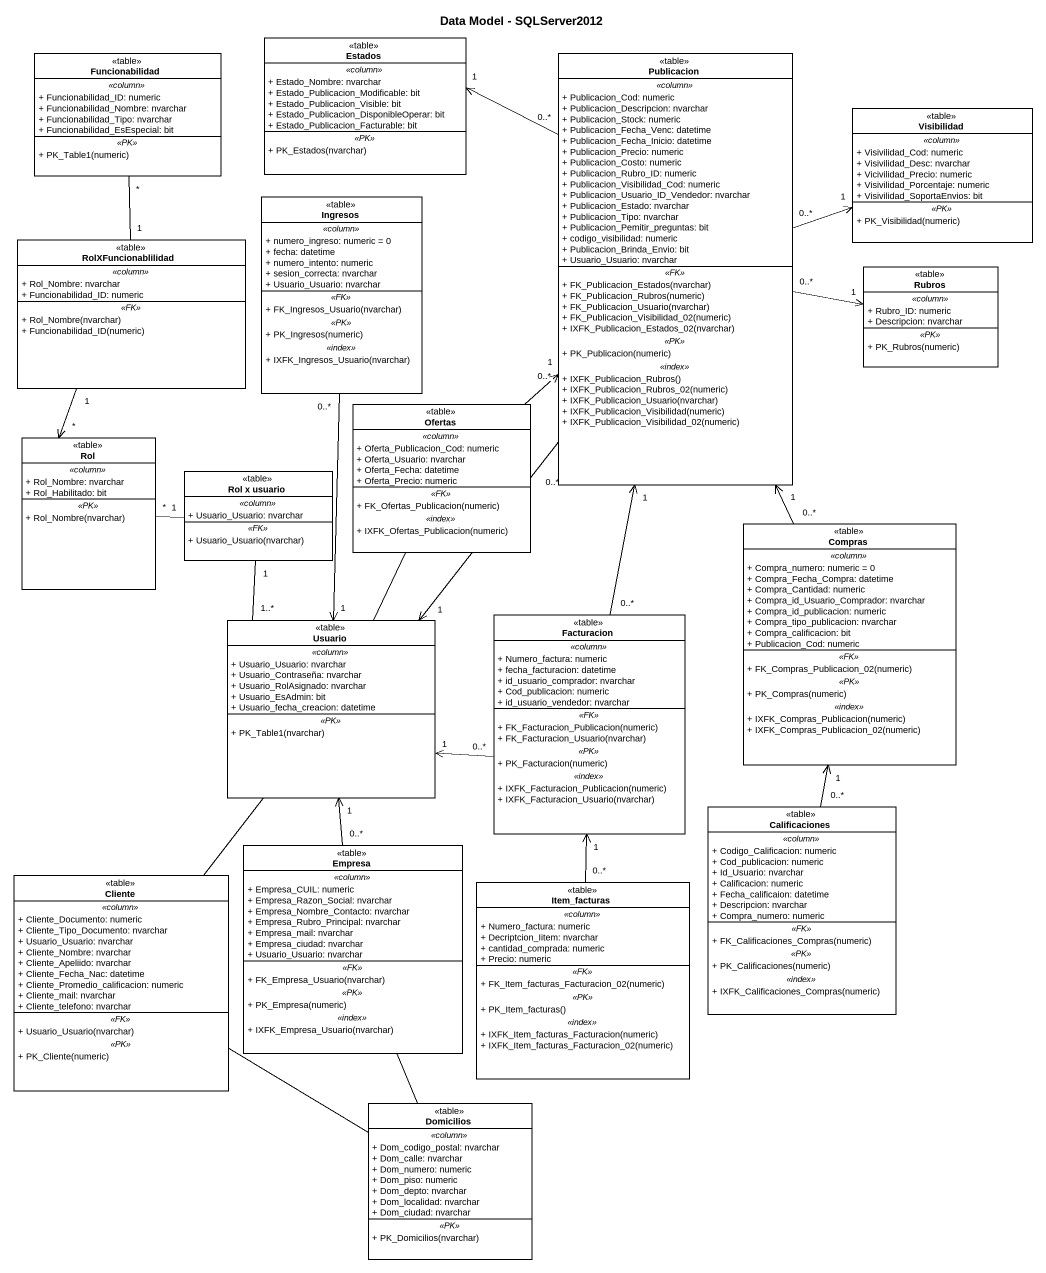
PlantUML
@startuml
title Data Model - SQLServer2012
hide circle
hide empty members
skinparam classAttributeIconSize 0
class Estados <<table>> {
  .. <<column>> ..
  + Estado_Nombre: nvarchar
  + Estado_Publicacion_Modificable: bit
  + Estado_Publicacion_Visible: bit
  + Estado_Publicacion_DisponibleOperar: bit
  + Estado_Publicacion_Facturable: bit
  .. <<PK>> ..
  + PK_Estados(nvarchar)
}
class Funcionabilidad <<table>> {
  .. <<column>> ..
  + Funcionabilidad_ID: numeric
  + Funcionabilidad_Nombre: nvarchar
  + Funcionabilidad_Tipo: nvarchar
  + Funcionabilidad_EsEspecial: bit
  .. <<PK>> ..
  + PK_Table1(numeric)
}
class Publicacion <<table>> {
  .. <<column>> ..
  + Publicacion_Cod: numeric
  + Publicacion_Descripcion: nvarchar
  + Publicacion_Stock: numeric
  + Publicacion_Fecha_Venc: datetime
  + Publicacion_Fecha_Inicio: datetime
  + Publicacion_Precio: numeric
  + Publicacion_Costo: numeric
  + Publicacion_Rubro_ID: numeric
  + Publicacion_Visibilidad_Cod: numeric
  + Publicacion_Usuario_ID_Vendedor: nvarchar
  + Publicacion_Estado: nvarchar
  + Publicacion_Tipo: nvarchar
  + Publicacion_Pemitir_preguntas: bit
  + codigo_visibilidad: numeric
  + Publicacion_Brinda_Envio: bit
  + Usuario_Usuario: nvarchar
  .. <<FK>> ..
  + FK_Publicacion_Estados(nvarchar)
  + FK_Publicacion_Rubros(numeric)
  + FK_Publicacion_Usuario(nvarchar)
  + FK_Publicacion_Visibilidad_02(numeric)
  + IXFK_Publicacion_Estados_02(nvarchar)
  .. <<PK>> ..
  + PK_Publicacion(numeric)
  .. <<index>> ..
  + IXFK_Publicacion_Rubros()
  + IXFK_Publicacion_Rubros_02(numeric)
  + IXFK_Publicacion_Usuario(nvarchar)
  + IXFK_Publicacion_Visibilidad(numeric)
  + IXFK_Publicacion_Visibilidad_02(numeric)
}
class Visibilidad <<table>> {
  .. <<column>> ..
  + Visivilidad_Cod: numeric
  + Visivilidad_Desc: nvarchar
  + Vicivilidad_Precio: numeric
  + Visivilidad_Porcentaje: numeric
  + Visivilidad_SoportaEnvios: bit
  .. <<PK>> ..
  + PK_Visibilidad(numeric)
}
class Ingresos <<table>> {
  .. <<column>> ..
  + numero_ingreso: numeric = 0
  + fecha: datetime
  + numero_intento: numeric
  + sesion_correcta: nvarchar
  + Usuario_Usuario: nvarchar
  .. <<FK>> ..
  + FK_Ingresos_Usuario(nvarchar)
  .. <<PK>> ..
  + PK_Ingresos(numeric)
  .. <<index>> ..
  + IXFK_Ingresos_Usuario(nvarchar)
}
class RolXFuncionablilidad <<table>> {
  .. <<column>> ..
  + Rol_Nombre: nvarchar
  + Funcionabilidad_ID: numeric
  .. <<FK>> ..
  + Rol_Nombre(nvarchar)
  + Funcionabilidad_ID(numeric)
}
class Rubros <<table>> {
  .. <<column>> ..
  + Rubro_ID: numeric
  + Descripcion: nvarchar
  .. <<PK>> ..
  + PK_Rubros(numeric)
}
class Rol <<table>> {
  .. <<column>> ..
  + Rol_Nombre: nvarchar
  + Rol_Habilitado: bit
  .. <<PK>> ..
  + Rol_Nombre(nvarchar)
}
class Ofertas <<table>> {
  .. <<column>> ..
  + Oferta_Publicacion_Cod: numeric
  + Oferta_Usuario: nvarchar
  + Oferta_Fecha: datetime
  + Oferta_Precio: numeric
  .. <<FK>> ..
  + FK_Ofertas_Publicacion(numeric)
  .. <<index>> ..
  + IXFK_Ofertas_Publicacion(numeric)
}
class "Rol x usuario" as Rol_x_usuario <<table>> {
  .. <<column>> ..
  + Usuario_Usuario: nvarchar
  .. <<FK>> ..
  + Usuario_Usuario(nvarchar)
}
class Compras <<table>> {
  .. <<column>> ..
  + Compra_numero: numeric = 0
  + Compra_Fecha_Compra: datetime
  + Compra_Cantidad: numeric
  + Compra_id_Usuario_Comprador: nvarchar
  + Compra_id_publicacion: numeric
  + Compra_tipo_publicacion: nvarchar
  + Compra_calificacion: bit
  + Publicacion_Cod: numeric
  .. <<FK>> ..
  + FK_Compras_Publicacion_02(numeric)
  .. <<PK>> ..
  + PK_Compras(numeric)
  .. <<index>> ..
  + IXFK_Compras_Publicacion(numeric)
  + IXFK_Compras_Publicacion_02(numeric)
}
class Usuario <<table>> {
  .. <<column>> ..
  + Usuario_Usuario: nvarchar
  + Usuario_Contraseña: nvarchar
  + Usuario_RolAsignado: nvarchar
  + Usuario_EsAdmin: bit
  + Usuario_fecha_creacion: datetime
  .. <<PK>> ..
  + PK_Table1(nvarchar)
}
class Facturacion <<table>> {
  .. <<column>> ..
  + Numero_factura: numeric
  + fecha_facturacion: datetime
  + id_usuario_comprador: nvarchar
  + Cod_publicacion: numeric
  + id_usuario_vendedor: nvarchar
  .. <<FK>> ..
  + FK_Facturacion_Publicacion(numeric)
  + FK_Facturacion_Usuario(nvarchar)
  .. <<PK>> ..
  + PK_Facturacion(numeric)
  .. <<index>> ..
  + IXFK_Facturacion_Publicacion(numeric)
  + IXFK_Facturacion_Usuario(nvarchar)
}
class Calificaciones <<table>> {
  .. <<column>> ..
  + Codigo_Calificacion: numeric
  + Cod_publicacion: numeric
  + Id_Usuario: nvarchar
  + Calificacion: numeric
  + Fecha_calificaion: datetime
  + Descripcion: nvarchar
  + Compra_numero: numeric
  .. <<FK>> ..
  + FK_Calificaciones_Compras(numeric)
  .. <<PK>> ..
  + PK_Calificaciones(numeric)
  .. <<index>> ..
  + IXFK_Calificaciones_Compras(numeric)
}
class Empresa <<table>> {
  .. <<column>> ..
  + Empresa_CUIL: numeric
  + Empresa_Razon_Social: nvarchar
  + Empresa_Nombre_Contacto: nvarchar
  + Empresa_Rubro_Principal: nvarchar
  + Empresa_mail: nvarchar
  + Empresa_ciudad: nvarchar
  + Usuario_Usuario: nvarchar
  .. <<FK>> ..
  + FK_Empresa_Usuario(nvarchar)
  .. <<PK>> ..
  + PK_Empresa(numeric)
  .. <<index>> ..
  + IXFK_Empresa_Usuario(nvarchar)
}
class Cliente <<table>> {
  .. <<column>> ..
  + Cliente_Documento: numeric
  + Cliente_Tipo_Documento: nvarchar
  + Usuario_Usuario: nvarchar
  + Cliente_Nombre: nvarchar
  + Cliente_Apeliido: nvarchar
  + Cliente_Fecha_Nac: datetime
  + Cliente_Promedio_calificacion: numeric
  + Cliente_mail: nvarchar
  + Cliente_telefono: nvarchar
  .. <<FK>> ..
  + Usuario_Usuario(nvarchar)
  .. <<PK>> ..
  + PK_Cliente(numeric)
}
class Item_facturas <<table>> {
  .. <<column>> ..
  + Numero_factura: numeric
  + Decriptcion_Iitem: nvarchar
  + cantidad_comprada: numeric
  + Precio: numeric
  .. <<FK>> ..
  + FK_Item_facturas_Facturacion_02(numeric)
  .. <<PK>> ..
  + PK_Item_facturas()
  .. <<index>> ..
  + IXFK_Item_facturas_Facturacion(numeric)
  + IXFK_Item_facturas_Facturacion_02(numeric)
}
class Domicilios <<table>> {
  .. <<column>> ..
  + Dom_codigo_postal: nvarchar
  + Dom_calle: nvarchar
  + Dom_numero: numeric
  + Dom_piso: numeric
  + Dom_depto: nvarchar
  + Dom_localidad: nvarchar
  + Dom_ciudad: nvarchar
  .. <<PK>> ..
  + PK_Domicilios(nvarchar)
}
Funcionabilidad "*" -- "1" RolXFuncionablilidad
Publicacion "0..*" -left-> "1" Estados
Publicacion "0..*" -right-> "1" Visibilidad
Publicacion "0..*" -right-> "1" Rubros
Publicacion "0..*" --> "1" Usuario
Ingresos "0..*" --> "1" Usuario
RolXFuncionablilidad "1" --> "*" Rol
Rol "*" -right- "1" Rol_x_usuario
Ofertas "0..*" -up-> "1" Publicacion
Compras "0..*" -up-> "1" Publicacion
Usuario -up- Ofertas
Usuario "1..*" -up- "1" Rol_x_usuario
Facturacion "0..*" -up-> "1" Publicacion
Facturacion "0..*" -left-> "1" Usuario
Calificaciones "0..*" -up-> "1" Compras
Empresa "0..*" -up-> "1" Usuario
Empresa -- Domicilios
Cliente -up- Usuario
Cliente -- Domicilios
Item_facturas "0..*" -up-> "1" Facturacion
@enduml
